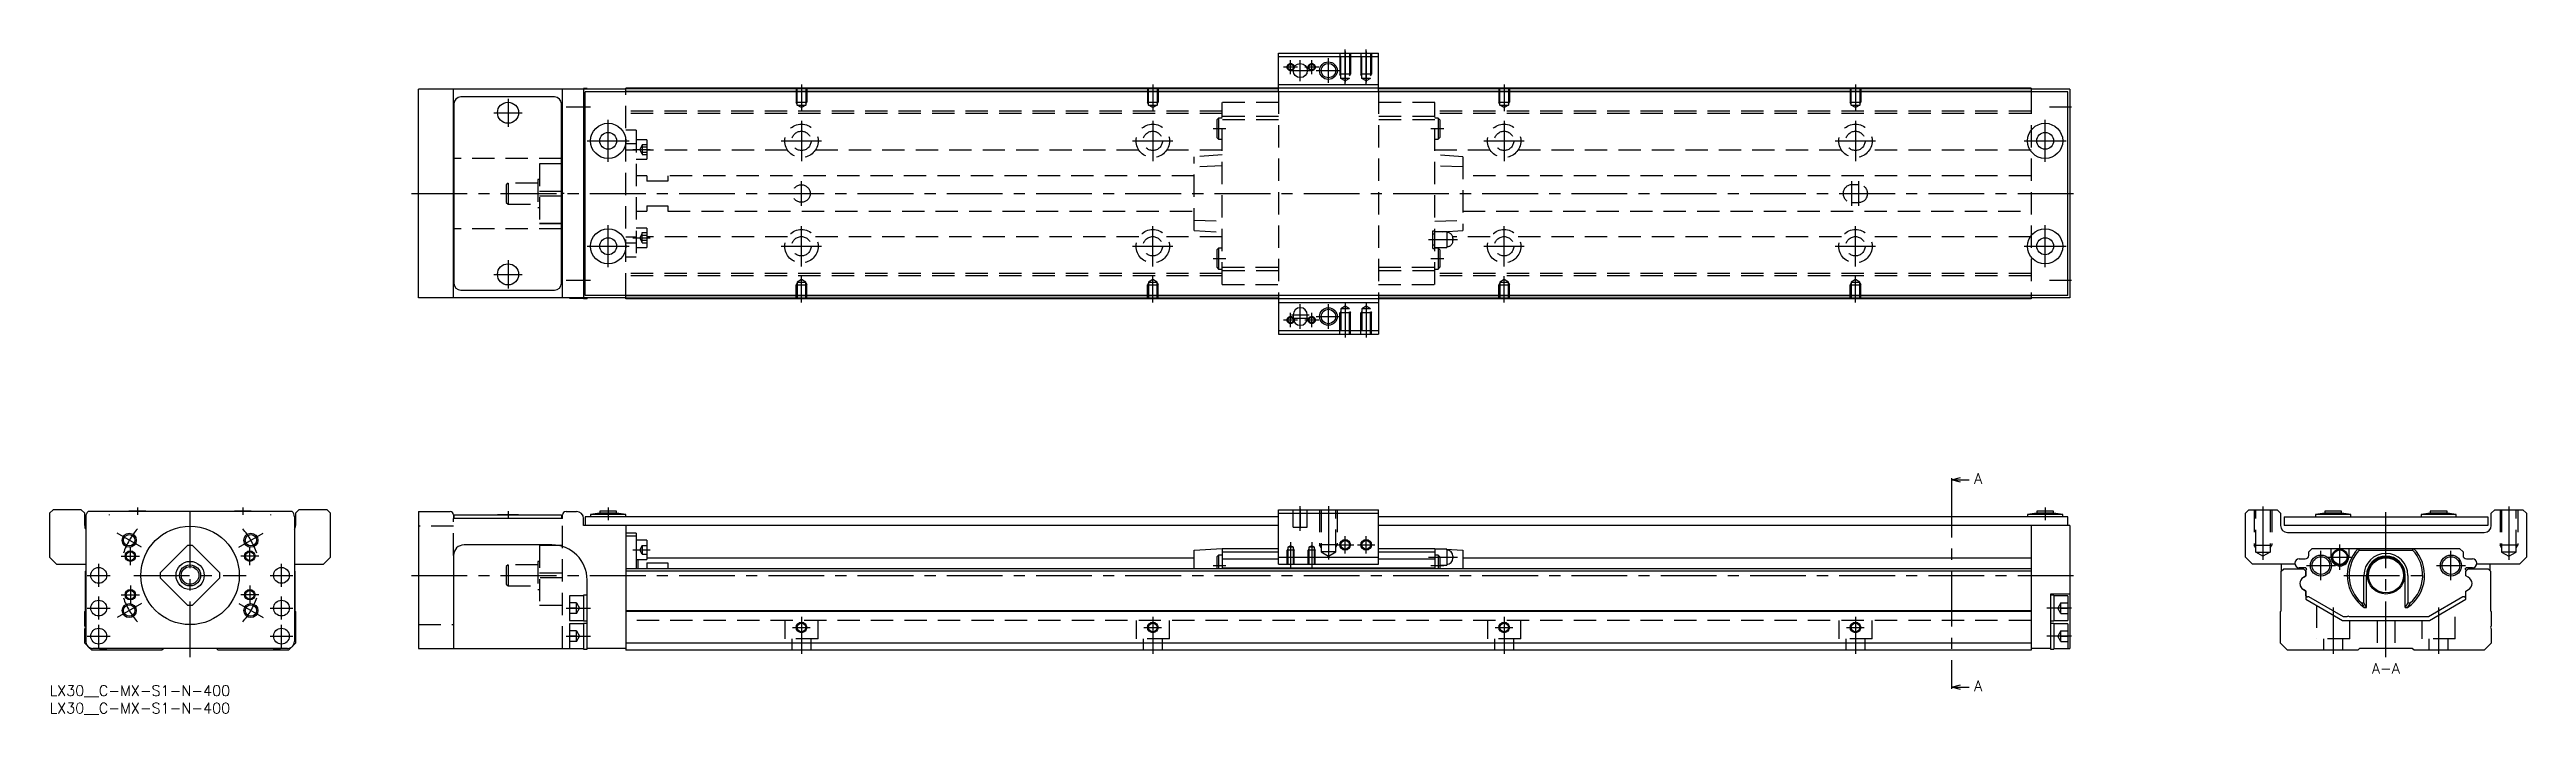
# Model space of a CAD drawing. Extents: x 0 to 705, y -8 to 181.
import ezdxf

# ---------------------------------------------------------------- set-up
doc = ezdxf.new("R2010")
doc.units = 0
doc.header["$LTSCALE"] = 0.5
doc.linetypes.add('CENTER', pattern=[50.8, 31.75, -6.35, 6.35, -6.35])
doc.linetypes.add('DASHED', pattern=[19.05, 12.7, -6.35])
for name, color, linetype in [('MSM_CENTER', 1, 'CENTER'), ('MSM_CONTINUOUS', 7, 'CONTINUOUS'), ('MSM_DASHED', 4, 'DASHED'), ('MSM_NARROW', 5, 'CONTINUOUS'), ('MSM_PART_NUMBER', 7, 'CONTINUOUS')]:
    doc.layers.add(name, color=color, linetype=linetype)
doc.styles.get("Standard").update_dxf_attribs({"font": 'txt.shx', "height": 3, "bigfont": 'bigfont.shx'})

# ---------------------------------------------------------------- blocks, each defined once
blk = doc.blocks.new('*U2')
at = {"layer": 'MSM_PART_NUMBER'}
blk.add_text('LX30__C-MX-S1-N-400', height=3, dxfattribs=at).set_placement((0, -3))
blk = doc.blocks.new('*U3')
at = {"layer": 'MSM_PART_NUMBER'}
blk.add_text('LX30__C-MX-S1-N-400', height=3, dxfattribs=at).set_placement((0, -8))

msp = doc.modelspace()

# ---------------------------------------------------------------- linework, layer by layer
at = {"layer": 'MSM_CENTER'}
for p, q in [((353.25, 174), (353.25, 178)), ((356, 172), (356, 178)), ((356, 172.9), (356, 177.1)), ((359.25, 174), (359.25, 178)), ((364, 171.5), (364, 178.5)), ((364, 172.37), (364, 177.62)), ((368.75, 171.09), (368.75, 181)), ((368.75, 180.4), (368.75, 171.69)), ((374.75, 171.09), (374.75, 181)), ((374.75, 180.4), (374.75, 171.69)), ((214, 171), (214, 163.49)), ((314, 171), (314, 163.49)), ((355.25, 176), (351.25, 176)), ((353, 175), (359, 175)), ((353.9, 175), (358.1, 175)), ((361.25, 176), (357.25, 176)), ((360.5, 175), (367.5, 175)), ((361.38, 175), (366.63, 175)), ((414, 171), (414, 163.49)), ((514, 171), (514, 163.49)), ((126.5, 163), (134.5, 163)), ((130.5, 167), (130.5, 159)), ((147, 164.7), (154, 164.7)), ((569.25, 164.7), (575.5, 164.7)), ((159, 149), (159, 161)), ((214, 160.75), (214, 149.25)), ((314, 160.75), (314, 149.25)), ((331.18, 158.5), (334.83, 158.5)), ((393.18, 158.5), (396.83, 158.5)), ((414, 160.75), (414, 149.25)), ((514, 160.75), (514, 149.25)), ((568, 149), (568, 161)), ((153, 155), (165, 155)), ((166, 152.55), (171, 152.55)), ((208.25, 155), (219.75, 155)), ((308.25, 155), (319.75, 155)), ((408.25, 155), (419.75, 155)), ((508.25, 155), (519.75, 155)), ((562, 155), (574, 155)), ((214, 136.5), (214, 143.5)), ((513, 136.5), (513, 143.5)), ((515, 136.5), (515, 143.5)), ((103, 140), (577, 140)), ((159, 119), (159, 131)), ((166, 127.44), (171, 127.44)), ((214, 119.25), (214, 130.75)), ((314, 119.25), (314, 130.75)), ((414, 119.25), (414, 130.75)), ((514, 119.25), (514, 130.75)), ((568, 119), (568, 131)), ((130.5, 121), (130.5, 113)), ((153, 125), (165, 125)), ((208.25, 125), (219.75, 125)), ((308.25, 125), (319.75, 125)), ((331.18, 121.5), (334.83, 121.5)), ((392.47, 126.9), (400.74, 126.9)), ((393.18, 121.5), (396.83, 121.5)), ((408.25, 125), (419.75, 125)), ((508.25, 125), (519.75, 125)), ((562, 125), (574, 125)), ((126.5, 117), (134.5, 117)), ((147, 115.3), (154, 115.3)), ((214, 109), (214, 116.51)), ((314, 109), (314, 116.51)), ((414, 109), (414, 116.51)), ((514, 109), (514, 116.51)), ((569.25, 115.3), (575.5, 115.3)), ((353.25, 102), (353.25, 106)), ((356, 101.5), (356, 108.5)), ((356, 102.4), (356, 107.6)), ((359.25, 102), (359.25, 106)), ((364, 101.5), (364, 108.5)), ((364, 102.37), (364, 107.62)), ((368.75, 108.91), (368.75, 99)), ((368.75, 108.31), (368.75, 99.6)), ((374.75, 108.91), (374.75, 99)), ((374.75, 108.31), (374.75, 99.6)), ((355.25, 104), (351.25, 104)), ((353.5, 105.5), (358.5, 105.5)), ((353.5, 104.5), (358.5, 104.5)), ((353.9, 105.5), (358.1, 105.5)), ((353.9, 104.5), (358.1, 104.5)), ((361.25, 104), (357.25, 104)), ((360.5, 105), (367.5, 105)), ((361.38, 105), (366.63, 105)), ((541.37, 58), (541.37, 0)), ((25, 50.6), (25, 48.5)), ((40, 8), (40, 51.5)), ((55, 50.6), (55, 48.5)), ((130.5, 49.6), (130.5, 47.49)), ((159, 50.6), (159, 47)), ((356, 44), (356, 51)), ((356, 50.25), (356, 44.75)), ((364, 51), (364, 35.81)), ((364, 50.66), (364, 36.15)), ((568, 50.6), (568, 47)), ((630, 50.93), (630, 35.74)), ((665, 8), (665, 51.5)), ((700, 50.93), (700, 35.74)), ((17, 48.6), (17, 48.49)), ((26.14, 39.3), (19.22, 43.3)), ((53.86, 39.3), (60.78, 43.3)), ((63, 48.49), (63, 48.6)), ((368.75, 37.5), (368.75, 42.5)), ((374.75, 37.5), (374.75, 42.5)), ((20.42, 36.8), (25.57, 36.8)), ((23, 34.22), (23, 39.38)), ((59.57, 36.8), (54.42, 36.8)), ((57, 34.22), (57, 39.38)), ((166, 38.55), (171, 38.55)), ((353.25, 40.76), (353.25, 33.5)), ((359.25, 40.76), (359.25, 33.5)), ((366.25, 40), (371.25, 40)), ((372.25, 40), (377.25, 40)), ((392.47, 36.5), (400.74, 36.5)), ((646.5, 29.95), (646.5, 38.25)), ((648.28, 36.5), (655.53, 36.5)), ((651.9, 32.87), (651.9, 40.12)), ((683.5, 29.95), (683.5, 38.25)), ((10.75, 31.3), (17.25, 31.3)), ((14, 28.05), (14, 34.55)), ((23, 28.38), (23, 23.23)), ((24, 31.3), (56, 31.3)), ((57, 28.38), (57, 23.23)), ((62.75, 31.3), (69.25, 31.3)), ((66, 28.05), (66, 34.55)), ((103, 31.3), (577, 31.3)), ((331.18, 34.1), (334.83, 34.1)), ((393.18, 34.1), (396.83, 34.1)), ((642.35, 34.1), (650.65, 34.1)), ((653, 31.3), (677, 31.3)), ((679.35, 34.1), (687.65, 34.1)), ((10.75, 22), (17.25, 22)), ((14, 18.75), (14, 25.25)), ((26.14, 23.3), (19.22, 19.3)), ((20.42, 25.8), (25.57, 25.8)), ((53.86, 23.3), (60.78, 19.3)), ((59.57, 25.8), (54.42, 25.8)), ((62.75, 22), (69.25, 22)), ((66, 18.75), (66, 25.25)), ((147, 22), (154, 22)), ((575.5, 22), (568.5, 22)), ((650, 22.18), (650, 9)), ((680, 22.18), (680, 9)), ((14, 10.75), (14, 17.25)), ((66, 10.75), (66, 17.25)), ((211.5, 16.5), (216.5, 16.5)), ((214, 19.5), (214, 9)), ((311.5, 16.5), (316.5, 16.5)), ((314, 19.5), (314, 9)), ((411.5, 16.5), (416.5, 16.5)), ((414, 19.5), (414, 9)), ((511.5, 16.5), (516.5, 16.5)), ((514, 19.5), (514, 9)), ((10.75, 14), (17.25, 14)), ((62.75, 14), (69.25, 14)), ((147, 14), (154, 14)), ((575.5, 14), (568.5, 14))]:
    msp.add_line(p, q, dxfattribs=at)
for start, end in [(138.53845, 161.46155), (18.53845, 41.46155), (198.53845, 221.46155), (318.53845, 341.46155)]:
    msp.add_arc((40, 31.3), 20, start, end, dxfattribs=at)
at = {"layer": 'MSM_CONTINUOUS'}
for p, q in [((349.75, 169), (349.75, 180)), ((349.75, 180), (378.25, 180)), ((349.75, 179), (378.25, 179)), ((378.25, 169), (378.25, 180)), ((105, 110.3), (105, 169.7)), ((164, 169.7), (105, 169.7)), ((115, 110.3), (115, 169.7)), ((146, 110.3), (146, 169.7)), ((148, 169.75), (148, 169.7)), ((152, 169.75), (148, 169.75)), ((153, 169.9), (152, 169.9)), ((152, 169.9), (152, 110.1)), ((153, 169.9), (153, 169.7)), ((164, 169), (164, 170)), ((564, 170), (164, 170)), ((349.75, 169.8), (164, 169.8)), ((349.75, 171), (378.25, 171)), ((564, 169.8), (378.25, 169.8)), ((564, 170), (564, 169)), ((575, 169.7), (564, 169.7)), ((575, 169.7), (575, 110.3)), ((115.1, 165.5), (115.1, 114.5)), ((143.7, 167.5), (117.1, 167.5)), ((145.7, 114.5), (145.7, 165.5)), ((152.5, 111), (152.5, 169)), ((574.5, 169), (152.5, 169)), ((349.75, 169.1), (164, 169.1)), ((564, 169.1), (378.25, 169.1)), ((574.5, 111), (574.5, 169)), ((115, 158.2), (115.1, 158.2)), ((145.7, 158.2), (146, 158.2)), ((115.1, 150), (115, 150)), ((146, 150), (145.7, 150)), ((146, 148.5), (145.7, 148.5)), ((146, 148.47), (145.7, 148.47)), ((145.7, 140.72), (146, 140.72)), ((146, 139.28), (145.7, 139.28)), ((115.1, 130), (115, 130)), ((146, 131.53), (145.7, 131.53)), ((146, 131.5), (145.7, 131.5)), ((146, 130), (145.7, 130)), ((115.1, 121.8), (115, 121.8)), ((146, 121.8), (145.7, 121.8)), ((164, 110.3), (105, 110.3)), ((117.1, 112.5), (143.7, 112.5)), ((148, 110.3), (148, 110.25)), ((148, 110.25), (152, 110.25)), ((152, 110.1), (153, 110.1)), ((574.5, 111), (152.5, 111)), ((153, 110.3), (153, 110.1)), ((164, 110), (164, 111)), ((349.75, 110.9), (164, 110.9)), ((349.75, 110.2), (164, 110.2)), ((564, 110), (164, 110)), ((349.75, 111), (349.75, 100)), ((349.75, 109), (378.25, 109)), ((378.25, 111), (378.25, 100)), ((564, 110.9), (378.25, 110.9)), ((564, 110.2), (378.25, 110.2)), ((564, 111), (564, 110)), ((575, 110.3), (564, 110.3)), ((349.75, 101), (378.25, 101)), ((349.75, 100), (378.25, 100)), ((354, 105.5), (354, 104.5)), ((358, 104.5), (358, 105.5)), ((541.37, 58.5), (543.87, 59.17)), ((541.37, 59), (541.37, 58)), ((543.87, 57.83), (541.37, 58.5)), ((541.37, 58.5), (546.38, 58.5)), ((1, 50), (0, 49)), ((9, 50), (1, 50)), ((10, 49), (9, 50)), ((69.02, 49.5), (10.98, 49.5)), ((22.6, 49.6), (22.6, 49.5)), ((27.4, 49.6), (22.6, 49.6)), ((27.4, 49.5), (27.4, 49.6)), ((52.6, 49.6), (52.6, 49.5)), ((57.4, 49.6), (52.6, 49.6)), ((57.4, 49.5), (57.4, 49.6)), ((71, 50), (70, 49)), ((79, 50), (71, 50)), ((80, 49), (79, 50)), ((105, 49.5), (105, 10.5)), ((105, 49.5), (114, 49.5)), ((147, 49.5), (150, 49.5)), ((156.6, 49.6), (156.6, 49)), ((161.4, 49.6), (156.6, 49.6)), ((161.4, 49), (161.4, 49.6)), ((349.75, 50), (378.25, 50)), ((349.75, 34.5), (349.75, 50)), ((378.25, 34.5), (378.25, 50)), ((565.6, 49.6), (565.6, 49)), ((570.4, 49.6), (565.6, 49.6)), ((570.4, 49), (570.4, 49.6)), ((625, 49), (626, 50)), ((626, 50), (634, 50)), ((634, 50), (635, 49)), ((652.4, 49.6), (647.6, 49.6)), ((647.6, 49.6), (647.6, 49)), ((652.4, 49), (652.4, 49.6)), ((682.4, 49.6), (677.6, 49.6)), ((677.6, 49.6), (677.6, 49)), ((682.4, 49), (682.4, 49.6)), ((695, 49), (696, 50)), ((696, 50), (704, 50)), ((704, 50), (705, 49)), ((0, 49), (0, 36.5)), ((10, 45.5), (10, 49)), ((10.3, 48), (10.3, 12.5)), ((69.7, 48), (69.7, 12.5)), ((70, 49), (70, 45.5)), ((80, 36.5), (80, 49)), ((115, 48.5), (115, 47.5)), ((146, 47.5), (115, 47.5)), ((115.1, 48.5), (115.1, 47.5)), ((115.1, 48.5), (145.7, 48.5)), ((127.5, 48.6), (133.5, 48.6)), ((127.5, 48.6), (127.5, 48.5)), ((133.5, 48.5), (133.5, 48.6)), ((145.7, 48.5), (145.7, 47.5)), ((146, 47.5), (146, 48.5)), ((152, 45.5), (152, 47.5)), ((349.75, 45.5), (152, 45.5)), ((152.5, 48), (152.5, 45.5)), ((349.75, 48), (152.5, 48)), ((156.6, 49), (154, 48.6)), ((154, 48.6), (154, 48)), ((164, 48.6), (154, 48.6)), ((161.4, 49), (156.6, 49)), ((164, 48.6), (161.4, 49)), ((164, 48), (164, 48.6)), ((164, 45.5), (164, 10)), ((167, 43.3), (164, 43.3)), ((167, 42.45), (164, 42.45)), ((167, 43.3), (167, 33.2)), ((349.75, 49), (378.25, 49)), ((574.5, 48), (378.25, 48)), ((575, 45.5), (378.25, 45.5)), ((565.6, 49), (563, 48.6)), ((563, 48.6), (563, 48)), ((573, 48.6), (563, 48.6)), ((564, 45.5), (564, 10)), ((570.4, 49), (565.6, 49)), ((573, 48.6), (570.4, 49)), ((573, 48), (573, 48.6)), ((574.5, 45.5), (574.5, 48)), ((575, 45.5), (575, 10.5)), ((625, 36.5), (625, 49)), ((635, 49), (635, 45.5)), ((636, 48), (694, 48)), ((636, 48), (636, 45.5)), ((694, 45.5), (636, 45.5)), ((637, 43.5), (693, 43.5)), ((647.6, 49), (645, 48.6)), ((645, 48.6), (645, 48)), ((655, 48.6), (645, 48.6)), ((652.4, 49), (647.6, 49)), ((655, 48.6), (652.4, 49)), ((655, 48), (655, 48.6)), ((677.6, 49), (675, 48.6)), ((685, 48.6), (675, 48.6)), ((675, 48.6), (675, 48)), ((682.4, 49), (677.6, 49)), ((685, 48.6), (682.4, 49)), ((685, 48), (685, 48.6)), ((694, 48), (694, 45.5)), ((695, 45.5), (695, 49)), ((705, 49), (705, 36.5)), ((0, 36.5), (2, 34.5)), ((39.28, 39.77), (31.53, 32.02)), ((48.47, 32.02), (40.72, 39.77)), ((78, 34.5), (80, 36.5)), ((115, 37), (115, 10.5)), ((143, 40), (118, 40)), ((170, 41.3), (167, 41.3)), ((167, 35.8), (170, 35.8)), ((167.5, 33.2), (167.5, 35.8)), ((170, 41.3), (170, 35.8)), ((170, 36.3), (325.75, 36.3)), ((325.75, 38.5), (333.75, 39)), ((325.75, 33.2), (325.75, 38.5)), ((332.75, 37.1), (332.25, 36.6)), ((332.25, 36.6), (332.25, 33.2)), ((333.75, 37.1), (332.75, 37.1)), ((332.75, 37.1), (332.75, 33.2)), ((333.75, 39), (349.75, 39)), ((333.75, 39), (333.75, 33.2)), ((333.75, 38), (349.75, 38)), ((333.75, 36), (349.75, 36)), ((349.75, 36.5), (378.25, 36.5)), ((378.25, 39), (394.25, 39)), ((378.25, 38), (394.25, 38)), ((378.25, 36), (394.25, 36)), ((394.25, 39), (402.25, 38.5)), ((394.25, 39), (394.25, 33.2)), ((397.7, 38.75), (394.25, 38.75)), ((395.25, 37.1), (394.25, 37.1)), ((395.75, 36.6), (395.25, 37.1)), ((395.25, 37.1), (395.25, 33.2)), ((395.75, 36.6), (395.75, 33.2)), ((397.7, 38.75), (397.7, 34.25)), ((399.45, 36.8), (399.45, 36.2)), ((402.25, 38.5), (402.25, 33.2)), ((402.25, 36.3), (564, 36.3)), ((627, 34.5), (625, 36.5)), ((640.35, 36), (642.05, 36)), ((643.05, 38), (644.05, 39)), ((643.05, 37), (643.05, 38)), ((644.05, 39), (685.95, 39)), ((649.4, 36.5), (649.4, 39)), ((654.4, 39), (654.4, 36.5)), ((657.14, 39), (657.4, 38.5)), ((657.4, 38.5), (672.6, 38.5)), ((672.6, 38.5), (672.86, 39)), ((685.95, 39), (686.95, 38)), ((686.95, 38), (686.95, 37)), ((687.95, 36), (689.65, 36)), ((705, 36.5), (703, 34.5)), ((2, 34.5), (10.3, 34.5)), ((10.2, 32.5), (10.3, 32.6)), ((10.2, 21.2), (10.2, 32.5)), ((31.53, 30.58), (39.28, 22.83)), ((40.72, 22.83), (48.47, 30.58)), ((69.7, 34.5), (78, 34.5)), ((69.7, 32.6), (69.8, 32.5)), ((69.8, 32.5), (69.8, 21.2)), ((153, 10.35), (153, 30)), ((564, 33.2), (164, 33.2)), ((564, 32.5), (164, 32.5)), ((170, 34.87), (176, 34.87)), ((170, 34.87), (170, 33.2)), ((176, 34.87), (176, 33.2)), ((333.75, 33.5), (394.25, 33.5)), ((349.75, 34.5), (378.25, 34.5)), ((395.75, 34.25), (397.7, 34.25)), ((639.13, 34.5), (627, 34.5)), ((635.2, 32.5), (635.9, 33.2)), ((635.2, 21.2), (635.2, 32.5)), ((635.3, 32.6), (635.3, 34.5)), ((635.9, 33.2), (641.55, 33.2)), ((641.75, 33.5), (640.35, 33.5)), ((642.25, 31.15), (641.5, 30.72)), ((641.55, 33.2), (642.25, 32.5)), ((641.55, 33.2), (642.25, 32.5)), ((641.6, 30.78), (642.25, 31.15)), ((642.2, 32.55), (642.2, 32.7)), ((642.25, 32.5), (642.2, 32.55)), ((642.25, 31.15), (642.25, 32.5)), ((642.25, 32.5), (642.25, 31.15)), ((658.74, 23.45), (658.74, 31.3)), ((659.5, 22.2), (659.5, 31.3)), ((670.5, 22.2), (670.5, 31.3)), ((671.26, 31.3), (671.26, 23.45)), ((687.75, 32.5), (688.45, 33.2)), ((687.75, 32.5), (688.45, 33.2)), ((687.75, 31.15), (687.75, 32.5)), ((688.4, 30.78), (687.75, 31.15)), ((687.8, 32.7), (687.8, 32.55)), ((689.65, 33.5), (688.25, 33.5)), ((688.4, 30.78), (688.49, 30.73)), ((688.45, 33.2), (694.1, 33.2)), ((703, 34.5), (690.87, 34.5)), ((694.1, 33.2), (694.8, 32.5)), ((694.7, 32.6), (694.7, 34.5)), ((694.8, 32.5), (694.8, 21.2)), ((10, 21), (10.2, 21.2)), ((69.8, 21.2), (70, 21)), ((152, 25.5), (148, 25.5)), ((148, 25.5), (148, 18.5)), ((153, 25.65), (152, 25.65)), ((152, 25.65), (152, 18.35)), ((564, 21.2), (164, 21.2)), ((575, 26), (569.5, 26)), ((569.5, 26), (569.5, 10.35)), ((570.5, 25.65), (569.5, 25.65)), ((570.5, 25.65), (570.5, 18.35)), ((574.5, 25.5), (570.5, 25.5)), ((574.5, 25.5), (574.5, 18.5)), ((635, 21), (635.2, 21.2)), ((642.25, 26.85), (641.5, 27.28)), ((641.6, 27.22), (642.25, 26.85)), ((642.25, 25.45), (642.25, 26.85)), ((642.25, 26.85), (642.25, 24.5)), ((642.25, 24.5), (652.64, 18.5)), ((643.1, 25.16), (642.7, 25.16)), ((652.91, 19.5), (643.1, 25.16)), ((658.07, 23.45), (658.74, 23.45)), ((659.5, 22.2), (658.74, 23.45)), ((658.82, 22.2), (659.5, 22.2)), ((671.26, 23.45), (670.5, 22.2)), ((670.5, 22.2), (671.18, 22.2)), ((671.26, 23.45), (671.93, 23.45)), ((686.9, 25.16), (677.09, 19.5)), ((677.36, 18.5), (687.75, 24.5)), ((687.3, 25.16), (686.9, 25.16)), ((687.75, 26.85), (688.5, 27.28)), ((687.75, 24.5), (687.75, 26.85)), ((694.8, 21.2), (695, 21)), ((10, 16.9), (10, 21)), ((10, 12), (10, 16.1)), ((70, 21), (70, 12)), ((148, 18.5), (152, 18.5)), ((152, 17.5), (148, 17.5)), ((148, 17.5), (148, 10.5)), ((152, 18.35), (153, 18.35)), ((153, 17.65), (152, 17.65)), ((152, 17.65), (152, 10.35)), ((564, 21), (164, 21)), ((569.5, 18.35), (570.5, 18.35)), ((570.5, 17.65), (569.5, 17.65)), ((570.5, 18.5), (574.5, 18.5)), ((570.5, 17.65), (570.5, 10.35)), ((574.5, 17.5), (570.5, 17.5)), ((574.5, 17.5), (574.5, 10.5)), ((635, 12), (635, 21)), ((652.64, 18.5), (677.36, 18.5)), ((653.85, 19.5), (652.91, 19.5)), ((677.09, 19.5), (654.65, 19.5)), ((695, 21), (695, 16.9)), ((695, 16.1), (695, 12)), ((10.7, 11.3), (10, 12)), ((12, 10), (11.1, 10.9)), ((32, 10), (12, 10)), ((67.7, 10.5), (12.3, 10.5)), ((32.5, 10.5), (32, 10)), ((48, 10), (47.5, 10.5)), ((68, 10), (48, 10)), ((68.9, 10.9), (68, 10)), ((70, 12), (69.3, 11.3)), ((105, 10.5), (152, 10.5)), ((152, 10.35), (153, 10.35)), ((164, 10.5), (153, 10.5)), ((564, 12), (164, 12)), ((564, 10), (164, 10)), ((569.5, 10.5), (564, 10.5)), ((569.5, 10.35), (570.5, 10.35)), ((570.5, 10.5), (575, 10.5)), ((637, 10), (635, 12)), ((657, 10), (637, 10)), ((657.5, 10.5), (657, 10)), ((672.5, 10.5), (657.5, 10.5)), ((673, 10), (672.5, 10.5)), ((693, 10), (673, 10)), ((695, 12), (693, 10)), ((541.37, -0.5), (543.87, 0.17)), ((541.37, 0), (541.37, -1)), ((543.87, -1.17), (541.37, -0.5)), ((541.37, -0.5), (546.38, -0.5))]:
    msp.add_line(p, q, dxfattribs=at)
for centre, radius in [((356, 175), 2), ((364, 175), 2.07), ((130.5, 163), 3), ((159, 155), 5), ((159, 155), 2.4), ((568, 155), 5), ((568, 155), 2.4), ((159, 125), 5), ((159, 125), 2.4), ((568, 125), 5), ((568, 125), 2.4), ((130.5, 117), 3), ((364, 105), 2.07), ((22.68, 41.3), 1.62), ((40, 31.3), 14), ((57.32, 41.3), 1.62), ((23, 36.8), 1.23), ((40, 31.3), 4), ((57, 36.8), 1.23), ((368.75, 40), 1.23), ((374.75, 40), 1.23), ((646.5, 34.1), 3), ((646.5, 34.1), 2.5), ((651.9, 36.5), 2.25), ((651.9, 36.5), 2.05), ((665, 31.3), 5.3), ((665, 31.3), 5), ((683.5, 34.1), 3), ((683.5, 34.1), 2.5), ((14, 31.3), 2.25), ((40, 31.3), 3), ((40, 31.3), 2.5), ((66, 31.3), 2.25), ((14, 22), 2.25), ((22.68, 21.3), 1.62), ((23, 25.8), 1.23), ((57.32, 21.3), 1.62), ((57, 25.8), 1.23), ((66, 22), 2.25), ((14, 14), 2.25), ((66, 14), 2.25), ((214, 16.5), 1.23), ((314, 16.5), 1.23), ((414, 16.5), 1.23), ((514, 16.5), 1.23)]:
    msp.add_circle(centre, radius, dxfattribs=at)
for centre, radius, start, end in [((117.1, 165.5), 2, 90, 180), ((143.7, 165.5), 2, 0, 90), ((117.1, 114.5), 2, 180, 270), ((143.7, 114.5), 2, 270, 0), ((356, 105.5), 2, 0, 180), ((356, 104.5), 2, 180, 0), ((12.3, 48), 2, 131.40962, 180), ((67.7, 48), 2, 0, 48.59038), ((114, 48.5), 1, 0, 90), ((147, 48.5), 1, 90, 180), ((150, 47.5), 2, 0, 90), ((12, 45.5), 2, 180, 211.78833), ((68, 45.5), 2, 328.21167, 0), ((637, 45.5), 2, 180, 270), ((693, 45.5), 2, 270, 0), ((40, 31.3), 8.5, 85.11917, 94.88083), ((118, 37), 3, 90, 180), ((143, 30), 10, 0, 90), ((397.7, 36.8), 1.75, 0, 90), ((397.7, 36.2), 1.75, 270, 0), ((640.35, 34.75), 1.25, 90, 270), ((642.05, 37), 1, 270, 0), ((651.9, 36.5), 2.5, 180, 0), ((665, 31.3), 11, 135.573, 235.81959), ((665, 31.3), 10.47, 136.57129, 228.55525), ((665, 31.3), 6.26, 0, 180), ((665, 31.3), 5.5, 0, 180), ((665, 31.3), 11, 304.18041, 44.427), ((665, 31.3), 10.47, 311.44475, 43.42871), ((687.95, 37), 1, 180, 270), ((689.65, 34.75), 1.25, 270, 90), ((40, 31.3), 8.5, 175.11917, 184.88083), ((40, 31.3), 8.5, 355.11917, 4.88083), ((642.65, 28.85), 2.2, 121.45533, 176.01903), ((642.65, 29.15), 2.2, 183.98097, 238.54467), ((642.65, 29.15), 2.2, 183.98097, 241.45517), ((642.65, 28.85), 2.2, 121.38869, 134.53306), ((641.75, 32.5), 1, 41.23398, 90), ((642.7, 32.7), 0.5, 113.32535, 180), ((688.25, 32.5), 1, 90, 138.76602), ((687.3, 32.7), 0.5, 0, 66.67465), ((687.35, 28.85), 2.2, 3.98097, 61.45517), ((687.35, 29.15), 2.2, 301.45533, 356.01903), ((40, 31.3), 8.5, 265.11917, 274.88083), ((642.7, 25.66), 0.5, 205.84193, 270), ((666, 27.35), 8.83, 206.14749, 215.62533), ((664, 27.35), 8.84, 324.37545, 333.85173), ((687.3, 25.66), 0.5, 270, 334.15807), ((9.7, 16.5), 0.5, 306.8699, 53.1301), ((654.25, 19.2), 0.5, 36.8699, 143.1301), ((695.3, 16.5), 0.5, 126.8699, 233.1301), ((12.3, 12.5), 2, 180, 270), ((15.3, 14), 3.65, 253.51703, 286.48297), ((64.7, 14), 3.65, 253.51703, 286.48297), ((67.7, 12.5), 2, 270, 0)]:
    msp.add_arc(centre, radius, start, end, dxfattribs=at)
at = {"layer": 'MSM_DASHED'}
for p, q in [((367.25, 180), (367.25, 174)), ((367.52, 172.8), (367.52, 180)), ((369.98, 180), (369.98, 172.8)), ((370.25, 180), (370.25, 174)), ((373.25, 180), (373.25, 174)), ((373.52, 172.8), (373.52, 180)), ((375.98, 180), (375.98, 172.8)), ((376.25, 180), (376.25, 174)), ((212.5, 170), (212.5, 166)), ((212.77, 165.2), (212.77, 170)), ((215.23, 170), (215.23, 165.2)), ((215.5, 170), (215.5, 166)), ((312.5, 170), (312.5, 166)), ((312.77, 165.2), (312.77, 170)), ((315.23, 170), (315.23, 165.2)), ((315.5, 170), (315.5, 166)), ((370.25, 174), (367.25, 174)), ((367.52, 173.53), (367.25, 174)), ((369.98, 172.8), (367.52, 172.8)), ((368.75, 172.09), (367.52, 172.8)), ((369.98, 172.8), (368.75, 172.09)), ((369.98, 173.53), (370.25, 174)), ((376.25, 174), (373.25, 174)), ((373.52, 173.53), (373.25, 174)), ((375.98, 172.8), (373.52, 172.8)), ((374.75, 172.09), (373.52, 172.8)), ((375.98, 172.8), (374.75, 172.09)), ((375.98, 173.53), (376.25, 174)), ((412.5, 170), (412.5, 166)), ((412.77, 165.2), (412.77, 170)), ((415.23, 170), (415.23, 165.2)), ((415.5, 170), (415.5, 166)), ((512.5, 170), (512.5, 166)), ((512.77, 165.2), (512.77, 170)), ((515.23, 170), (515.23, 165.2)), ((515.5, 170), (515.5, 166)), ((164, 111), (164, 169)), ((333.75, 163.45), (164, 163.45)), ((333.75, 162.75), (164, 162.75)), ((212.77, 165.53), (212.5, 166)), ((212.5, 166), (215.5, 166)), ((212.77, 165.2), (215.23, 165.2)), ((214, 164.49), (212.77, 165.2)), ((215.23, 165.2), (214, 164.49)), ((215.23, 165.53), (215.5, 166)), ((312.77, 165.53), (312.5, 166)), ((312.5, 166), (315.5, 166)), ((312.77, 165.2), (315.23, 165.2)), ((314, 164.49), (312.77, 165.2)), ((315.23, 165.2), (314, 164.49)), ((315.23, 165.53), (315.5, 166)), ((349.75, 165.9), (333.75, 165.9)), ((333.75, 114.1), (333.75, 165.9)), ((349.75, 169), (349.75, 111)), ((378.25, 169), (378.25, 111)), ((394.25, 165.9), (378.25, 165.9)), ((394.25, 114.1), (394.25, 165.9)), ((564, 163.45), (394.25, 163.45)), ((564, 162.75), (394.25, 162.75)), ((412.77, 165.53), (412.5, 166)), ((412.5, 166), (415.5, 166)), ((412.77, 165.2), (415.23, 165.2)), ((414, 164.49), (412.77, 165.2)), ((415.23, 165.2), (414, 164.49)), ((415.23, 165.53), (415.5, 166)), ((512.77, 165.53), (512.5, 166)), ((512.5, 166), (515.5, 166)), ((512.77, 165.2), (515.23, 165.2)), ((514, 164.49), (512.77, 165.2)), ((515.23, 165.2), (514, 164.49)), ((515.23, 165.53), (515.5, 166)), ((564, 169), (564, 111)), ((167, 158), (164, 158)), ((167, 158), (167, 122)), ((170, 155.3), (167, 155.3)), ((170, 155.3), (170, 149.8)), ((332.75, 161.5), (332.25, 161)), ((332.25, 161), (332.25, 156)), ((332.25, 156), (332.75, 155.5)), ((333.75, 161.5), (332.75, 161.5)), ((332.75, 161.5), (332.75, 155.5)), ((332.75, 155.5), (333.75, 155.5)), ((349.75, 161.95), (333.75, 161.95)), ((349.75, 160.95), (333.75, 160.95)), ((394.25, 161.95), (378.25, 161.95)), ((394.25, 160.95), (378.25, 160.95)), ((395.25, 161.5), (394.25, 161.5)), ((394.25, 155.5), (395.25, 155.5)), ((395.75, 161), (395.25, 161.5)), ((395.25, 161.5), (395.25, 155.5)), ((395.25, 155.5), (395.75, 156)), ((395.75, 161), (395.75, 156)), ((145.7, 150), (115.1, 150)), ((139.5, 148.5), (139.5, 131.5)), ((145.7, 148.5), (139.5, 148.5)), ((145.7, 148.47), (139.5, 148.47)), ((167, 154.13), (164, 154.13)), ((167, 152.38), (164, 152.38)), ((167, 149.8), (170, 149.8)), ((168.7, 153.8), (167.98, 152.55)), ((168.7, 151.3), (167.98, 152.55)), ((168.7, 154), (170, 154)), ((168.7, 154), (168.7, 151.11)), ((168.7, 153.28), (170, 153.28)), ((168.7, 151.83), (170, 151.83)), ((168.7, 151.11), (170, 151.11)), ((210.05, 152.36), (170, 152.36)), ((310.05, 152.36), (217.95, 152.36)), ((333.75, 152.36), (317.95, 152.36)), ((333.75, 151), (325.75, 150.47)), ((325.75, 129.53), (325.75, 150.47)), ((410.05, 152.36), (394.25, 152.36)), ((402.25, 150.47), (394.25, 151)), ((402.25, 150.47), (402.25, 129.53)), ((510.05, 152.36), (417.95, 152.36)), ((564, 152.36), (517.95, 152.36)), ((130.5, 143), (130, 142.5)), ((130, 142.5), (130, 137.5)), ((130.5, 143), (130.5, 137)), ((139, 143), (130.5, 143)), ((139, 144), (139, 136)), ((139.5, 144), (139, 144)), ((170, 145), (167, 145)), ((170, 145), (170, 143.5)), ((176, 143.5), (170, 143.5)), ((176, 145), (176, 143.5)), ((325.75, 145), (176, 145)), ((333.75, 147.86), (325.75, 147.6)), ((402.25, 147.6), (394.25, 147.86)), ((564, 145), (402.25, 145)), ((515, 142.5), (513, 142.5)), ((130, 137.5), (130.5, 137)), ((130.5, 137), (139, 137)), ((139, 136), (139.5, 136)), ((139.5, 140.72), (145.7, 140.72)), ((145.7, 139.28), (139.5, 139.28)), ((146.5, 140), (146, 140)), ((167, 135), (170, 135)), ((170, 136.5), (176, 136.5)), ((170, 136.5), (170, 135)), ((176, 136.5), (176, 135)), ((176, 135), (325.75, 135)), ((402.25, 135), (564, 135)), ((513, 137.5), (515, 137.5)), ((145.7, 130), (115.1, 130)), ((139.5, 131.53), (145.7, 131.53)), ((139.5, 131.5), (145.7, 131.5)), ((167, 127.62), (164, 127.62)), ((170, 130.19), (167, 130.19)), ((168.7, 128.69), (167.98, 127.44)), ((168.7, 126.19), (167.98, 127.44)), ((168.7, 128.89), (170, 128.89)), ((168.7, 126), (168.7, 128.89)), ((168.7, 128.17), (170, 128.17)), ((170, 130.19), (170, 124.69)), ((210.05, 127.64), (170, 127.64)), ((310.05, 127.64), (217.95, 127.64)), ((333.75, 127.64), (317.95, 127.64)), ((325.75, 132.4), (333.75, 132.14)), ((325.75, 129.53), (333.75, 129)), ((393.75, 129.4), (394.25, 129.4)), ((393.75, 124.4), (393.75, 129.4)), ((394.25, 128.4), (393.75, 128.4)), ((394.25, 132.14), (402.25, 132.4)), ((397.7, 129.15), (394.25, 129.15)), ((396.51, 129.15), (402.25, 129.53)), ((397.7, 129.15), (397.7, 124.65)), ((410.05, 127.64), (399.39, 127.64)), ((399.45, 127.2), (399.45, 126.6)), ((510.05, 127.64), (417.95, 127.64)), ((564, 127.64), (517.95, 127.64)), ((167, 125.87), (164, 125.87)), ((164, 122), (167, 122)), ((167, 124.69), (170, 124.69)), ((168.7, 126.72), (170, 126.72)), ((168.7, 126), (170, 126)), ((332.75, 124.5), (332.25, 124)), ((332.25, 124), (332.25, 119)), ((332.75, 124.5), (332.75, 118.5)), ((333.75, 124.5), (332.75, 124.5)), ((393.75, 125.4), (394.25, 125.4)), ((393.75, 124.4), (394.25, 124.4)), ((394.25, 124.65), (397.7, 124.65)), ((395.25, 124.5), (394.25, 124.5)), ((395.25, 124.5), (395.25, 118.5)), ((395.75, 124), (395.25, 124.5)), ((395.75, 124), (395.75, 119)), ((333.75, 117.25), (164, 117.25)), ((333.75, 116.55), (164, 116.55)), ((212.77, 114.47), (212.5, 114)), ((212.5, 110), (212.5, 114)), ((212.5, 114), (215.5, 114)), ((214, 115.51), (212.77, 114.8)), ((212.77, 114.8), (212.77, 110)), ((212.77, 114.8), (215.23, 114.8)), ((215.23, 114.8), (214, 115.51)), ((215.23, 110), (215.23, 114.8)), ((215.23, 114.47), (215.5, 114)), ((215.5, 110), (215.5, 114)), ((312.77, 114.47), (312.5, 114)), ((312.5, 110), (312.5, 114)), ((312.5, 114), (315.5, 114)), ((314, 115.51), (312.77, 114.8)), ((312.77, 114.8), (312.77, 110)), ((312.77, 114.8), (315.23, 114.8)), ((315.23, 114.8), (314, 115.51)), ((315.23, 110), (315.23, 114.8)), ((315.23, 114.47), (315.5, 114)), ((315.5, 110), (315.5, 114)), ((332.25, 119), (332.75, 118.5)), ((332.75, 118.5), (333.75, 118.5)), ((333.75, 119.05), (349.75, 119.05)), ((349.75, 118.05), (333.75, 118.05)), ((333.75, 114.1), (349.75, 114.1)), ((378.25, 119.05), (394.25, 119.05)), ((394.25, 118.05), (378.25, 118.05)), ((378.25, 114.1), (394.25, 114.1)), ((394.25, 118.5), (395.25, 118.5)), ((564, 117.25), (394.25, 117.25)), ((564, 116.55), (394.25, 116.55)), ((395.25, 118.5), (395.75, 119)), ((412.77, 114.47), (412.5, 114)), ((412.5, 110), (412.5, 114)), ((412.5, 114), (415.5, 114)), ((414, 115.51), (412.77, 114.8)), ((412.77, 114.8), (412.77, 110)), ((412.77, 114.8), (415.23, 114.8)), ((415.23, 114.8), (414, 115.51)), ((415.23, 110), (415.23, 114.8)), ((415.23, 114.47), (415.5, 114)), ((415.5, 110), (415.5, 114)), ((512.77, 114.47), (512.5, 114)), ((512.5, 110), (512.5, 114)), ((512.5, 114), (515.5, 114)), ((514, 115.51), (512.77, 114.8)), ((512.77, 114.8), (512.77, 110)), ((512.77, 114.8), (515.23, 114.8)), ((515.23, 114.8), (514, 115.51)), ((515.23, 110), (515.23, 114.8)), ((515.23, 114.47), (515.5, 114)), ((515.5, 110), (515.5, 114)), ((367.52, 106.47), (367.25, 106)), ((370.25, 106), (367.25, 106)), ((367.25, 100), (367.25, 106)), ((368.75, 107.91), (367.52, 107.2)), ((369.98, 107.2), (367.52, 107.2)), ((367.52, 107.2), (367.52, 100)), ((369.98, 107.2), (368.75, 107.91)), ((369.98, 100), (369.98, 107.2)), ((369.98, 106.47), (370.25, 106)), ((370.25, 100), (370.25, 106)), ((373.52, 106.47), (373.25, 106)), ((376.25, 106), (373.25, 106)), ((373.25, 100), (373.25, 106)), ((374.75, 107.91), (373.52, 107.2)), ((375.98, 107.2), (373.52, 107.2)), ((373.52, 107.2), (373.52, 100)), ((375.98, 107.2), (374.75, 107.91)), ((375.98, 100), (375.98, 107.2)), ((375.98, 106.47), (376.25, 106)), ((376.25, 100), (376.25, 106)), ((354, 45), (354, 50)), ((358, 45), (358, 50)), ((361.5, 50), (361.5, 40)), ((361.93, 50), (361.93, 38)), ((366.07, 38), (366.07, 50)), ((366.5, 50), (366.5, 40)), ((627.5, 49.93), (627.5, 39.93)), ((627.93, 37.93), (627.93, 49.93)), ((632.07, 49.93), (632.07, 37.93)), ((632.5, 49.93), (632.5, 39.93)), ((697.5, 49.93), (697.5, 39.93)), ((697.93, 49.93), (697.93, 37.93)), ((702.07, 37.93), (702.07, 49.93)), ((702.5, 49.93), (702.5, 39.93)), ((115, 45.3), (105, 45.3)), ((115, 37), (115, 47.5)), ((146, 10.5), (146, 47.5)), ((354, 45), (358, 45)), ((139, 35.3), (139, 27.3)), ((139.5, 35.3), (139, 35.3)), ((139.5, 39.8), (139.5, 22.8)), ((146, 39.8), (139.5, 39.8)), ((146, 39.77), (139.5, 39.77)), ((168.7, 39.8), (167.98, 38.55)), ((168.7, 37.3), (167.98, 38.55)), ((168.7, 39.8), (170, 39.8)), ((168.7, 39.8), (168.7, 37.3)), ((168.7, 38.55), (170, 38.55)), ((168.7, 37.3), (170, 37.3)), ((352.47, 38.87), (352.25, 38.5)), ((354.25, 38.5), (352.25, 38.5)), ((352.25, 34.5), (352.25, 38.5)), ((353.25, 39.76), (352.47, 39.31)), ((354.03, 39.31), (352.47, 39.31)), ((352.47, 39.31), (352.47, 34.5)), ((354.03, 39.31), (353.25, 39.76)), ((354.03, 34.5), (354.03, 39.31)), ((354.03, 38.87), (354.25, 38.5)), ((354.25, 34.5), (354.25, 38.5)), ((358.47, 38.87), (358.25, 38.5)), ((360.25, 38.5), (358.25, 38.5)), ((358.25, 34.5), (358.25, 38.5)), ((359.25, 39.76), (358.47, 39.31)), ((360.03, 39.31), (358.47, 39.31)), ((358.47, 39.31), (358.47, 34.5)), ((360.03, 39.31), (359.25, 39.76)), ((360.03, 34.5), (360.03, 39.31)), ((360.03, 38.87), (360.25, 38.5)), ((360.25, 34.5), (360.25, 38.5)), ((366.5, 40), (361.5, 40)), ((361.93, 39.25), (361.5, 40)), ((366.07, 38), (361.93, 38)), ((361.93, 38), (364, 36.81)), ((364, 36.81), (366.07, 38)), ((366.07, 39.25), (366.5, 40)), ((627.5, 39.93), (632.5, 39.93)), ((627.93, 39.18), (627.5, 39.93)), ((630, 36.74), (627.93, 37.93)), ((627.93, 37.93), (632.07, 37.93)), ((632.07, 37.93), (630, 36.74)), ((632.07, 39.18), (632.5, 39.93)), ((702.5, 39.93), (697.5, 39.93)), ((697.93, 39.18), (697.5, 39.93)), ((697.93, 37.93), (700, 36.74)), ((702.07, 37.93), (697.93, 37.93)), ((700, 36.74), (702.07, 37.93)), ((702.07, 39.18), (702.5, 39.93)), ((130.5, 34.3), (130, 33.8)), ((130, 33.8), (130, 28.8)), ((130, 28.8), (130.5, 28.3)), ((130.5, 34.3), (130.5, 28.3)), ((139, 34.3), (130.5, 34.3)), ((130.5, 28.3), (139, 28.3)), ((139.5, 32.02), (146, 32.02)), ((146, 30.58), (139.5, 30.58)), ((139, 27.3), (139.5, 27.3)), ((139.5, 22.83), (146, 22.83)), ((139.5, 22.8), (146, 22.8)), ((150, 23.5), (148, 23.5)), ((150, 22), (148, 22)), ((150, 20.5), (150, 23.5)), ((150, 23.5), (150.87, 22)), ((150, 20.5), (150.87, 22)), ((572.5, 23.5), (571.63, 22)), ((572.5, 20.5), (571.63, 22)), ((572.5, 20.5), (572.5, 23.5)), ((572.5, 23.5), (574.5, 23.5)), ((572.5, 22), (574.5, 22)), ((645.25, 22.77), (645.25, 13.2)), ((684.75, 13.2), (684.75, 22.77)), ((105, 17.3), (115, 17.3)), ((150, 20.5), (148, 20.5)), ((150, 15.5), (148, 15.5)), ((150, 12.5), (150, 15.5)), ((150, 15.5), (150.87, 14)), ((564, 18.5), (164, 18.5)), ((209.25, 18.5), (209.25, 13.2)), ((218.75, 13.2), (218.75, 18.5)), ((309.25, 18.5), (309.25, 13.2)), ((318.75, 13.2), (318.75, 18.5)), ((409.25, 18.5), (409.25, 13.2)), ((418.75, 13.2), (418.75, 18.5)), ((509.25, 18.5), (509.25, 13.2)), ((518.75, 13.2), (518.75, 18.5)), ((572.5, 15.5), (571.63, 14)), ((572.5, 20.5), (574.5, 20.5)), ((572.5, 12.5), (572.5, 15.5)), ((572.5, 15.5), (574.5, 15.5)), ((654.75, 13.2), (654.75, 18.5)), ((662.5, 18.5), (662.5, 10.5)), ((667.5, 18.5), (667.5, 10.5)), ((675.25, 18.5), (675.25, 13.2)), ((150, 14), (148, 14)), ((150, 12.5), (148, 12.5)), ((150, 12.5), (150.87, 14)), ((218.75, 13.2), (209.25, 13.2)), ((211.25, 13.2), (211.25, 10)), ((216.75, 10), (216.75, 13.2)), ((318.75, 13.2), (309.25, 13.2)), ((311.25, 13.2), (311.25, 10)), ((316.75, 10), (316.75, 13.2)), ((418.75, 13.2), (409.25, 13.2)), ((411.25, 13.2), (411.25, 10)), ((416.75, 10), (416.75, 13.2)), ((518.75, 13.2), (509.25, 13.2)), ((511.25, 13.2), (511.25, 10)), ((516.75, 10), (516.75, 13.2)), ((572.5, 12.5), (571.63, 14)), ((572.5, 14), (574.5, 14)), ((572.5, 12.5), (574.5, 12.5)), ((654.75, 13.2), (645.25, 13.2)), ((647.25, 13.2), (647.25, 10)), ((652.75, 10), (652.75, 13.2)), ((684.75, 13.2), (675.25, 13.2)), ((677.25, 13.2), (677.25, 10)), ((682.75, 10), (682.75, 13.2))]:
    msp.add_line(p, q, dxfattribs=at)
for centre, radius in [((353.25, 176), 1), ((353.25, 176), 0.784), ((359.25, 176), 1), ((359.25, 176), 0.784), ((214, 155), 4.75), ((214, 155), 2.75), ((314, 155), 4.75), ((314, 155), 2.75), ((414, 155), 4.75), ((414, 155), 2.75), ((514, 155), 4.75), ((514, 155), 2.75), ((214, 140), 2.5), ((214, 125), 4.75), ((214, 125), 2.75), ((314, 125), 4.75), ((314, 125), 2.75), ((414, 125), 4.75), ((414, 125), 2.75), ((514, 125), 4.75), ((514, 125), 2.75), ((353.25, 104), 1), ((353.25, 104), 0.784), ((359.25, 104), 1), ((359.25, 104), 0.784)]:
    msp.add_circle(centre, radius, dxfattribs=at)
for centre, radius, start, end in [((513, 140), 2.5, 90, 270), ((515, 140), 2.5, 270, 90), ((397.7, 127.2), 1.75, 0, 90), ((397.7, 126.6), 1.75, 270, 0)]:
    msp.add_arc(centre, radius, start, end, dxfattribs=at)
at = {"layer": 'MSM_NARROW'}
for centre, radius in [((364, 175), 2.5), ((364, 105), 2.5), ((22.68, 41.3), 2), ((57.32, 41.3), 2), ((23, 36.8), 1.5), ((57, 36.8), 1.5), ((368.75, 40), 1.5), ((374.75, 40), 1.5), ((22.68, 21.3), 2), ((23, 25.8), 1.5), ((57.32, 21.3), 2), ((57, 25.8), 1.5), ((214, 16.5), 1.5), ((314, 16.5), 1.5), ((414, 16.5), 1.5), ((514, 16.5), 1.5)]:
    msp.add_circle(centre, radius, dxfattribs=at)

# ---------------------------------------------------------------- block references
at = {"layer": 'MSM_CONTINUOUS'}
for name in ['*U2', '*U3']:
    msp.add_blockref(name, (0, 0), dxfattribs=at)

# ---------------------------------------------------------------- texts
at = {"layer": 'MSM_PART_NUMBER'}
for s, p in [('A', (547.79, 57.37)), ('A', (547.79, -1.63)), ('A-A', (661.01, 3.36))]:
    msp.add_text(s, height=3, dxfattribs=at).set_placement(p)

doc.saveas('drawing.dxf')
